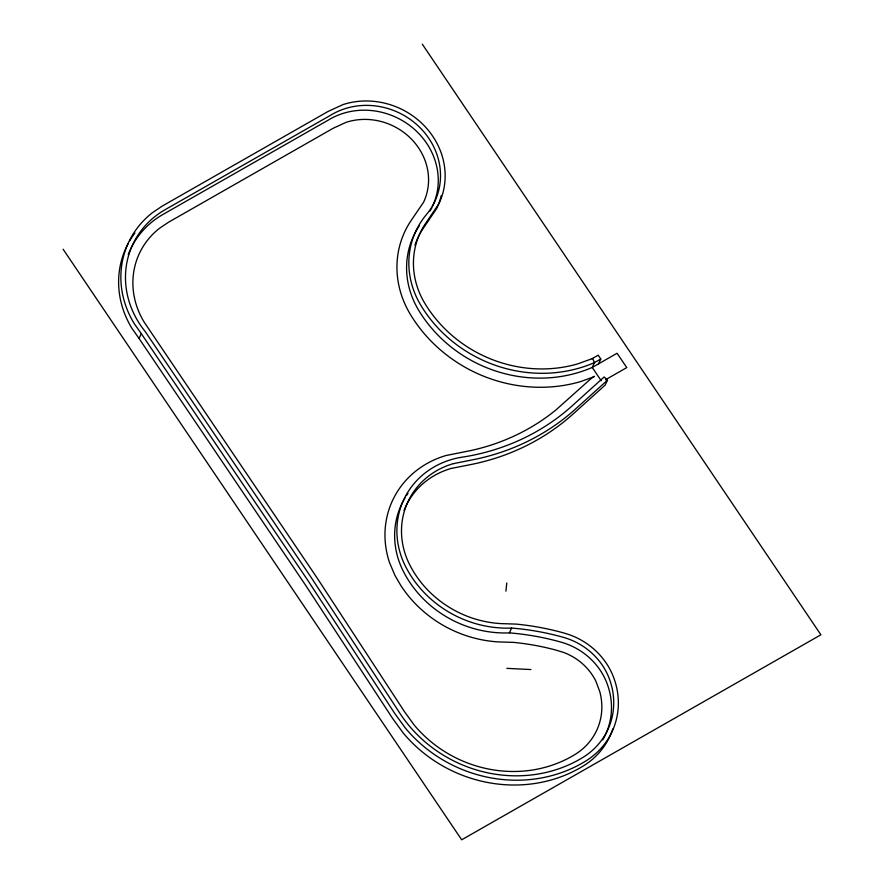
<?xml version="1.0" encoding="UTF-8"?>
<svg xmlns="http://www.w3.org/2000/svg" width="884" height="884" viewBox="0 0 884 884"><rect width="100%" height="100%" fill="white"/><g stroke="black" fill="none" stroke-linecap="round" stroke-linejoin="round"><path stroke-width="1.33" d="M505.935 591.153L506.764 582.987M612.789 728.902A78.93 72.709 25 0 1 583.473 765.864A135.318 124.655 25 0 1 403.104 732.858L392.595 718.416L305.389 584.932L139.064 338.473L141.307 333.655L134.125 323.445A94.919 87.439 25 0 1 152.346 212.746L162.468 205.95L328.008 111.483L343.08 104.555A75.328 69.394 25 0 1 424.143 125.616A75.328 69.394 25 0 1 438.939 203.685L425.502 223.497A82.908 76.367 25 0 0 424.839 303.367A128.401 118.29 25 0 0 577.738 363.877L592.623 358.506L594.49 362.606L592.247 367.435L601.253 380.783M598.534 363.843L600.788 359.014L598.203 355.18L591.904 358.771M600.788 359.014L594.49 362.606A133.075 122.589 25 0 1 420.883 305.378A87.593 80.698 25 0 1 426.375 214.613A70.621 65.062 25 0 0 420.817 128.478A70.621 65.062 25 0 0 330.395 115.362L165.153 209.663A90.234 83.118 25 0 0 145.12 331.423L311.488 577.948L398.651 711.366A130.655 120.357 25 0 0 583.064 757.323A74.245 68.4 25 0 0 608.91 677.685A65.339 60.189 25 0 0 563.417 637.342A253.343 233.376 25 0 0 511.615 628.071A107.605 99.13 25 0 1 405.9 567.13A85.118 78.411 25 0 1 464.188 456.851A226.591 208.734 25 0 0 572.39 405.634L604.17 376.96L607.452 380.208L605.209 385.037L573.385 413.745A231.21 212.989 25 0 1 473.349 464.045L451.171 468.454M405.016 497.891A85.118 78.411 25 0 0 403.645 571.948A107.605 99.13 25 0 0 509.372 632.889L511.615 628.071M607.452 380.208L575.639 408.916A231.21 212.989 25 0 1 475.603 459.216L453.426 463.636M593.617 376.904L593.23 377.148A30.354 27.957 25 0 0 589.562 379.921L556.069 409.833A216.823 199.74 25 0 1 469.437 450.84L446.232 455.47A94.908 87.428 25 0 0 389.557 562.688L394.971 575.44L400.806 585.473A117.384 108.135 25 0 0 498.753 641.928L513.361 642.37A243.575 224.381 25 0 1 554.887 649.806L563.263 652.315A55.559 51.184 25 0 1 595.904 681.255L599.783 691.642A64.433 59.361 25 0 1 575.263 754.339A120.887 111.362 25 0 1 414.077 724.913L404.375 711.521L317.301 578.246L144.125 322.063A80.444 74.101 25 0 1 159.573 228.238L168.524 222.238L333.135 128.29L346.197 122.29A60.786 55.99 25 0 1 411.613 139.285A60.786 55.99 25 0 1 423.546 202.292L411.093 220.536A97.417 89.737 25 0 0 410.375 314.417A142.832 131.572 25 0 0 580.434 381.645L588.722 378.672A86.289 79.483 25 0 0 594.534 376.33L593.882 376.75M605.474 379.755L626.767 367.6L617.087 353.257L592.247 367.435A133.075 122.589 25 0 1 418.64 310.207A87.593 80.698 25 0 1 419.314 225.807M506.863 668.359L530.952 669.553M139.064 338.473L131.882 328.273A94.919 87.439 25 0 1 128.368 243.177M422.32 44.2L820.893 634.789L461.68 839.8L63.107 249.211M141.307 333.655L307.632 580.103L394.839 713.587L405.347 728.04A135.318 124.655 25 0 0 585.727 761.058A78.93 72.709 25 0 0 613.242 676.415A70.024 64.51 25 0 0 569.882 634.9L564.544 633.176A258.227 237.873 25 0 0 516.157 624.104L500.952 623.607A102.898 94.787 25 0 1 410.043 565.451A80.455 74.112 25 0 1 453.415 463.614M414.939 245.155A82.908 76.367 25 0 1 423.259 228.326L436.696 208.513A75.328 69.394 25 0 0 441.204 195.585M431.878 207.641A70.621 65.062 25 0 1 430.044 211.022M432.442 206.491A70.621 65.062 25 0 0 412.485 127.672A70.621 65.062 25 0 0 328.141 120.18L162.91 214.48A90.234 83.118 25 0 0 128.246 254.658M129.683 240.824A94.919 87.439 25 0 1 134.909 232.989M602.744 739.886A74.245 68.4 25 0 0 606.667 682.514A65.339 60.189 25 0 0 561.163 642.171A253.343 233.376 25 0 0 509.372 632.889M406.441 495.615A85.118 78.411 25 0 1 407.944 493.405M404.043 510.411A80.455 74.112 25 0 1 451.171 468.432"/></g></svg>
